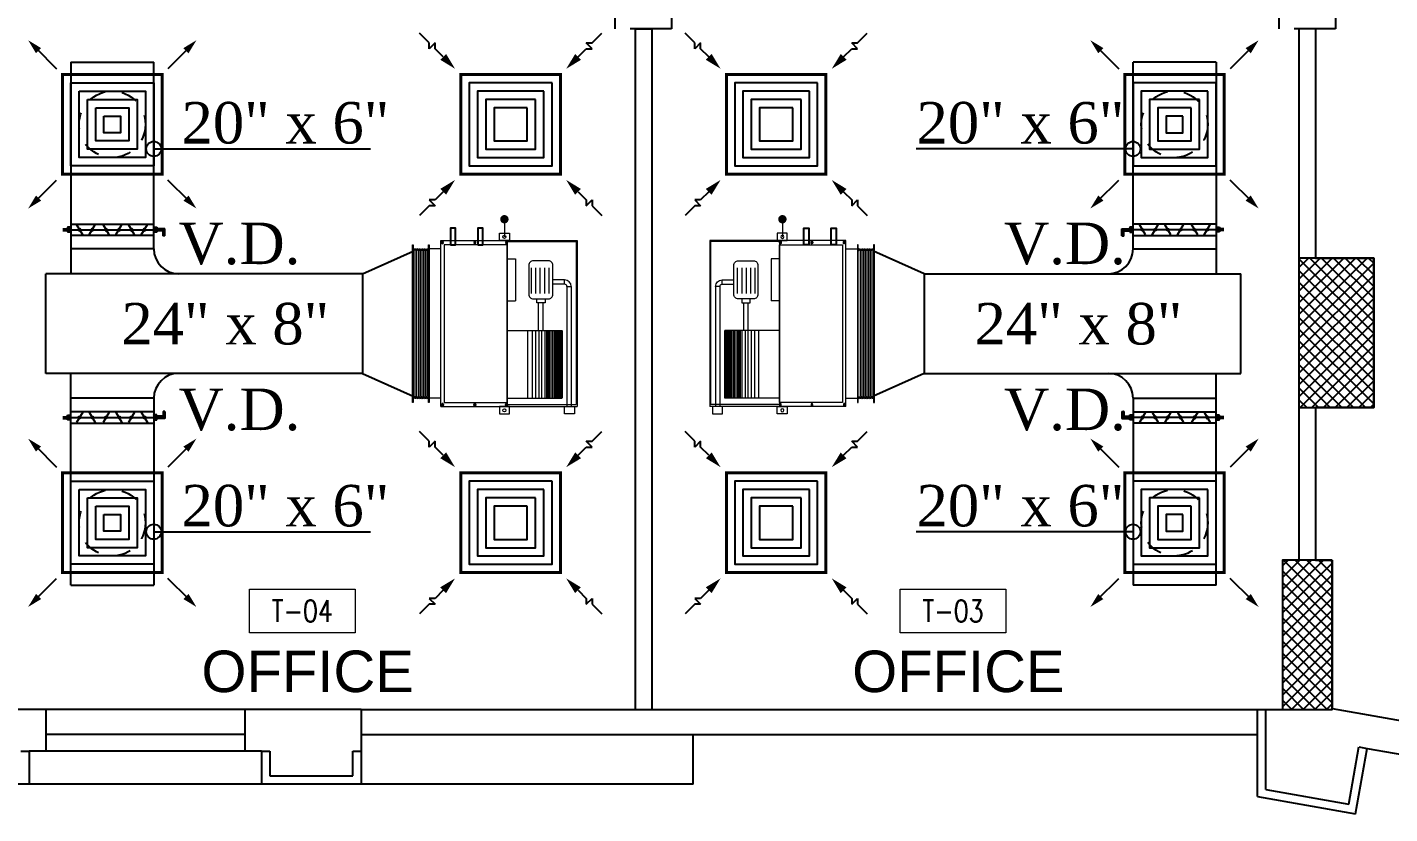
# Model space of a CAD drawing. Extents: x -432 to -365, y -145 to 173.
# Drawn here: x -398.53 to -390.32, y -17.52 to -12.79 of the extents above; entities that cross this region are included whole.
import ezdxf
from ezdxf.enums import TextEntityAlignment as Align

# ---------------------------------------------------------------- set-up
doc = ezdxf.new("R2010")
doc.units = 0
doc.header["$MEASUREMENT"] = 0
for name, pattern in [('DASHDOT', [1, 0.5, -0.25, 0, -0.25]), ('HIDDEN', [0.375, 0.25, -0.125]), ('HIDDEN-Z', [3, 2, -1])]:
    doc.linetypes.add(name, pattern=pattern)
for name, color, linetype in [('01_AC-EQUIP', 206, 'Continuous'), ('03_AC-S.DUCT', 5, 'Continuous'), ('12-AC-FL.CONN.', 2, 'Continuous'), ('A.C.VOLUM DAMPER', 2, 'Continuous'), ('COLHATCH', 5, 'Continuous'), ('column', 6, 'Continuous'), ('elev', 2, 'Continuous'), ('ELEV1', 7, 'Continuous'), ('FASEL', 253, 'Continuous'), ('M-CH-WP-R', 40, 'HIDDEN-Z'), ('M-CH-WP-S', 142, 'Continuous'), ('M-DIFUSER', 195, 'Continuous'), ('M-DUCT-RA', 30, 'Continuous'), ('M-DUCT-SA', 5, 'Continuous'), ('M-EQBMNT', 21, 'Continuous'), ('METAL-EDGE', 253, 'Continuous'), ('WALL', 4, 'Continuous'), ('WIN', 5, 'Continuous'), ('ZONE TEXT', 73, 'Continuous')]:
    doc.layers.add(name, color=color, linetype=linetype)
doc.layers.add('A-SYMB-RMNU', color=4, linetype='Continuous', lineweight=9)
doc.layers.add('AC-TEXT', color=15, linetype='Continuous', lineweight=30)
doc.styles.add('AC', font='romans.shx', dxfattribs={"height": 0.2})
doc.styles.add('ARABY', font='sosa.shx')
doc.styles.add('ROMANS-TITLE', font='ROMANS.shx', dxfattribs={"width": 0.8})
doc.dimstyles.new('IHAB', dxfattribs={"dimscale": 0, "dimtxt": 0.15, "dimasz": 0.09, "dimexe": 0.18, "dimexo": 0.0625, "dimgap": 0, "dimtad": 0, "dimtih": 1, "dimtoh": 1, "dimzin": 0, "dimdsep": 46, "dimtxsty": 'ARABY', "dimcen": 0.03, "dimse1": 1, "dimse2": 1, "dimclrd": 36, "dimclrt": 42, "dimadec": 0, "dimazin": 0, "dimtfac": 1, "dimtmove": 1, "dimatfit": 3, "dimldrblk": 'ORIGIN', "dimfxl": 1, "dimtolj": 1, "dimtzin": 0, "dimarcsym": 0})

# ---------------------------------------------------------------- blocks, each defined once
blk = doc.blocks.new('A-ROOM')
at = {"layer": 'A-SYMB-RMNU'}
blk.add_lwpolyline([(-425, 175), (425, 175), (425, -175), (-425, -175)], close=True, dxfattribs=at)
at = {"layer": 'A-SYMB-RMNU', "style": 'ROMANS-TITLE', "width": 0.8}
blk.add_attdef('ROOM-NO', text='', height=175, dxfattribs=at).set_placement((0, 0), align=Align.MIDDLE)
blk = doc.blocks.new('*U251')
at = {"layer": 'M-DIFUSER', "ltscale": 5, "const_width": 18}
blk.add_lwpolyline([(-300, 300), (300, 300), (300, -300), (-300, -300)], close=True, dxfattribs=at)
at = {"layer": 'M-DIFUSER', "color": 21}
for points in [[(250, 250), (-250, 250), (-250, -250), (250, -250)], [(200, 200), (-200, 200), (-200, -200), (200, -200)], [(150, 150), (-150, 150), (-150, -150), (150, -150)], [(100, 100), (-100, 100), (-100, -100), (100, -100)], [(50, 50), (-50, 50), (-50, -50), (50, -50)]]:
    blk.add_lwpolyline(points, close=True, dxfattribs=at)
at = {"layer": 'M-DUCT-SA', "color": 5, "extrusion": (-5.07059e-20, -1.19855e-17, -1)}
blk.add_line((-461.1, 461.1), (-335.4, 335.4), dxfattribs=at)
at = {"layer": 'M-DUCT-SA', "color": 5, "extrusion": (-1.19855e-17, 5.07059e-20, -1)}
blk.add_line((461.1, 461.1), (335.4, 335.4), dxfattribs=at)
at = {"layer": 'M-DUCT-SA', "color": 5, "extrusion": (1.19855e-17, -5.07059e-20, -1)}
blk.add_line((-461.1, -461.1), (-335.4, -335.4), dxfattribs=at)
at = {"layer": 'M-DUCT-SA', "color": 5, "extrusion": (5.07059e-20, 1.19855e-17, -1)}
blk.add_line((461.1, -461.1), (335.4, -335.4), dxfattribs=at)
at = {"layer": 'M-DUCT-SA', "color": 5, "extrusion": (-5.07059e-20, -1.19855e-17, -1)}
blk.add_solid([(459.6, 428.4), (428.6, 459.4), (506.9, 506.9)], dxfattribs=at)
at = {"layer": 'M-DUCT-SA', "color": 5, "extrusion": (5.07059e-20, -1.19855e-17, -1)}
blk.add_solid([(-459.6, 428.4), (-428.7, 459.4), (-506.9, 506.9)], dxfattribs=at)
at = {"layer": 'M-DUCT-SA', "color": 5, "extrusion": (1.19855e-17, -5.07059e-20, -1)}
blk.add_solid([(428.4, -459.6), (459.4, -428.6), (506.9, -506.9)], dxfattribs=at)
at = {"layer": 'M-DUCT-SA', "color": 5, "extrusion": (-1.19855e-17, -5.07059e-20, -1)}
blk.add_solid([(-428.4, -459.6), (-459.4, -428.6), (-506.9, -506.9)], dxfattribs=at)
blk = doc.blocks.new('A$C180A56EA')
at = {"layer": 'A.C.VOLUM DAMPER'}
h = blk.add_hatch(dxfattribs=at)
h.set_pattern_fill('ANSI31', color=256, scale=0.001, style=0)
h.set_pattern_definition([(45, (129.5106855, -230.48025158), (-8.838834765e-05, 8.838834765e-05), [])])
h.paths.add_polyline_path([(0.0459, 0.0039), (0.0459, 0.0065), (0.0401, 0.0065), (0.0401, -0.0027), (0.0459, -0.0027), (0.0459, 0), (0.0603, 0), (0.0603, 0.0128), (0.057, 0.0128), (0.057, 0.0039)])
for p, q in [((-0.1242, 0.0032), (-0.1161, 0.0032)), ((-0.1161, 0.0004), (-0.119, 0.0032)), ((-0.1185, 0), (-0.1161, 0.0024)), ((-0.1161, 0.0015), (-0.1179, 0.0032)), ((-0.1174, 0), (-0.1161, 0.0013)), ((-0.1161, 0.0026), (-0.1168, 0.0032)), ((-0.1163, 0), (-0.1161, 0.0001)), ((-0.1161, 0.0001), (-0.1104, 0.0058)), ((-0.1161, 0.0013), (-0.1116, 0.0058)), ((-0.1161, 0.0024), (-0.1127, 0.0058)), ((-0.1161, -0.0026), (-0.1161, 0.0058)), ((-0.1161, 0.0035), (-0.1138, 0.0058)), ((-0.1161, 0.0058), (-0.1099, 0.0058)), ((-0.1161, 0.0057), (-0.116, 0.0058)), ((-0.1161, 0.0046), (-0.1149, 0.0058)), ((-0.1161, -0.001), (-0.1099, 0.0053)), ((-0.1099, -0.0014), (-0.1161, 0.0048)), ((-0.1161, -0.0021), (-0.1099, 0.0042)), ((-0.1099, -0.0026), (-0.1161, 0.0037)), ((-0.1109, -0.0026), (-0.1161, 0.0026)), ((-0.112, -0.0026), (-0.1161, 0.0015)), ((-0.1131, -0.0026), (-0.1161, 0.0004)), ((-0.1099, -0.0003), (-0.116, 0.0058)), ((-0.1156, -0.0026), (-0.1099, 0.0031)), ((-0.1099, 0.0008), (-0.1149, 0.0058)), ((-0.1145, -0.0026), (-0.1099, 0.002)), ((-0.1099, 0.0019), (-0.1138, 0.0058)), ((-0.1134, -0.0026), (-0.1099, 0.0009)), ((-0.1128, 0.0019), (0.0401, 0.0019)), ((-0.1099, 0.003), (-0.1127, 0.0058)), ((-0.1099, 0.0041), (-0.1116, 0.0058)), ((-0.1099, 0.0052), (-0.1105, 0.0058)), ((0.0401, 0.0121), (-0.1099, 0.0121)), ((-0.0882, 0.0113), (-0.0994, -0.0075)), ((-0.0768, 0.0113), (-0.0656, -0.0075)), ((-0.0402, 0.0113), (-0.0514, -0.0075)), ((-0.0284, 0.0113), (-0.0173, -0.0075)), ((0.0056, 0.0113), (-0.0056, -0.0075)), ((0.0174, 0.0113), (0.0286, -0.0075)), ((0.0459, 0.0065), (0.0401, 0.0065)), ((0.0401, 0.0065), (0.0401, -0.0027)), ((0.0459, 0.0039), (0.0459, 0.0065)), ((0.057, 0.0039), (0.0459, 0.0039)), ((0.0603, 0.0128), (0.057, 0.0128)), ((0.057, 0.0128), (0.057, 0.0039)), ((0.0603, 0.0128), (0.0603, 0)), ((-0.1242, 0), (-0.1161, 0)), ((-0.1142, -0.0026), (-0.1161, -0.0007)), ((-0.1153, -0.0026), (-0.1161, -0.0018)), ((-0.1099, -0.0026), (-0.1161, -0.0026)), ((-0.1123, -0.0026), (-0.1099, -0.0003)), ((-0.1111, -0.0026), (-0.1099, -0.0014)), ((-0.11, -0.0026), (-0.1099, -0.0025)), ((-0.1099, -0.0083), (0.0401, -0.0083)), ((0.0401, -0.0027), (0.0459, -0.0027)), ((0.0603, 0), (0.0459, 0)), ((0.0459, -0.0027), (0.0459, 0))]:
    blk.add_line(p, q, dxfattribs=at)
at = {"layer": 'A.C.VOLUM DAMPER', "extrusion": (0, 0, -1)}
for centre, major_axis, start_param, end_param in [((-0.0938, 0.0019), (0.00135, 0.00135), 3.926991, 7.068583), ((-0.0938, 0.0019), (-0.00135, 0.00135), 2.356195, 5.497787), ((-0.0712, 0.0019), (0.00135, 0.00135), 3.926991, 7.068583), ((-0.0712, 0.0019), (-0.00135, 0.00135), 2.356195, 5.497787), ((-0.0458, 0.0019), (0.00135, 0.00135), 3.926991, 7.068583), ((-0.0458, 0.0019), (-0.00135, 0.00135), 2.356195, 5.497787), ((-0.0228, 0.0019), (0.00135, 0.00135), 3.926991, 7.068583), ((-0.0228, 0.0019), (-0.00135, 0.00135), 2.356194, 5.497787), ((0, 0.0019), (0.00135, 0.00135), 3.926991, 7.068583), ((0, 0.0019), (0.00135, 0.00135), 0.785398, 3.926991), ((0.023, 0.0019), (0.00135, 0.00135), 3.926991, 7.068583), ((0.023, 0.0019), (-0.00135, 0.00135), 2.356195, 5.497787)]:
    blk.add_ellipse(centre, major_axis=major_axis, ratio=1, start_param=start_param, end_param=end_param, dxfattribs=at)
blk = doc.blocks.new('A$C224F6469')
at = {"layer": '01_AC-EQUIP', "color": 1, "lineweight": 20}
for p, q in [((0, 0), (1, 0)), ((0, -0.82), (0, 0)), ((1, -0.82), (1, 0)), ((0.0065, -0.0042), (0.9879, -0.0042)), ((0.0065, -0.42), (0.0065, -0.0042)), ((0.2364, -0.0745), (0.2364, -0.1449)), ((0.263, -0.0745), (0.2364, -0.0745)), ((0.263, -0.0745), (0.263, -0.1449)), ((0.2763, -0.0346), (1, -0.0345)), ((0.2763, -0.0612), (0.2763, -0.0346)), ((0.2763, -0.0612), (1, -0.0612)), ((0.9879, -0.42), (0.9879, -0.0042)), ((0.5412, -0.42), (0.5412, -0.0905)), ((0.5412, -0.0905), (0.9487, -0.0905)), ((0.5412, -0.092), (0.9487, -0.092)), ((0.5412, -0.0939), (0.9487, -0.0939)), ((0.5412, -0.0963), (0.9487, -0.0963)), ((0.5412, -0.0994), (0.9487, -0.0994)), ((0.5412, -0.1027), (0.9487, -0.1027)), ((0.5412, -0.1062), (0.9487, -0.1062)), ((0.5412, -0.1103), (0.9487, -0.1103)), ((0.5412, -0.1153), (0.9487, -0.1153)), ((0.5412, -0.1221), (0.9487, -0.1221)), ((0.5412, -0.1293), (0.9487, -0.1293)), ((0.5412, -0.138), (0.9487, -0.138)), ((0.5412, -0.1478), (0.9487, -0.1478)), ((0.5412, -0.1579), (0.9487, -0.1579)), ((0.9487, -0.42), (0.9487, -0.0905)), ((0.3198, -0.1679), (0.1633, -0.1679)), ((0.3198, -0.1945), (0.1633, -0.1945)), ((0.3198, -0.2211), (0.1633, -0.2211)), ((0.5412, -0.2044), (0.376, -0.2044)), ((0.5412, -0.231), (0.376, -0.231)), ((0.5412, -0.168), (0.9487, -0.168)), ((0.5412, -0.1752), (0.9487, -0.1752)), ((0.5412, -0.184), (0.9487, -0.184)), ((0.5412, -0.1938), (0.9487, -0.1938)), ((0.5412, -0.214), (0.9487, -0.214)), ((0.5412, -0.23), (0.9487, -0.23)), ((0.3198, -0.2477), (0.1633, -0.2477)), ((0.3198, -0.2743), (0.1633, -0.2743)), ((0.5412, -0.25), (0.9487, -0.25)), ((0.5412, -0.27), (0.9487, -0.27)), ((0.9487, -0.2953), (0.5412, -0.2953)), ((0.1093, -0.3703), (0.3634, -0.3703)), ((0.1093, -0.42), (0.1093, -0.3703)), ((0.3634, -0.42), (0.3634, -0.3703)), ((0, -0.42), (1, -0.42)), ((0.0219, -0.4254), (0.0012, -0.4254)), ((0.0111, -0.4184), (0.0111, -0.4317)), ((0.9781, -0.4254), (0.9988, -0.4254)), ((0.9889, -0.4184), (0.9889, -0.4317)), ((0.0219, -0.6154), (0.0012, -0.6154)), ((0.0111, -0.6084), (0.0111, -0.6217)), ((0.9781, -0.6154), (0.9988, -0.6154)), ((0.9889, -0.6084), (0.9889, -0.6217)), ((1, -0.82), (0, -0.82)), ((0.0219, -0.8104), (0.0012, -0.8104)), ((0.0111, -0.8034), (0.0111, -0.8167)), ((0.05, -0.82), (0.05, -0.8899)), ((0.95, -0.82), (0.95, -0.8899)), ((0.9781, -0.8104), (0.9988, -0.8104)), ((0.9889, -0.8034), (0.9889, -0.8167))]:
    blk.add_line(p, q, dxfattribs=at)
at = {"layer": '01_AC-EQUIP', "color": 1, "linetype": 'DASHDOT', "lineweight": 20}
blk.add_line((0.5412, -0.168), (0.9487, -0.168), dxfattribs=at)
at = {"layer": '01_AC-EQUIP', "color": 4, "lineweight": 20}
blk.add_line((-0.1285, -0.4376), (-0.0226, -0.4376), dxfattribs=at)
at = {"layer": '01_AC-EQUIP', "color": 2, "lineweight": 20}
for p, q in [((0.0468, -0.9), (0.0629, -0.8949)), ((0.0468, -0.9), (0.0629, -0.9051)), ((0.9532, -0.9), (0.9371, -0.8949)), ((0.9532, -0.9), (0.9371, -0.9051)), ((0.0468, -0.9102), (0.0629, -0.9051)), ((0.0468, -0.9102), (0.0629, -0.9153)), ((0.0468, -0.9204), (0.0629, -0.9153)), ((0.0468, -0.9204), (0.0629, -0.9255)), ((0.0468, -0.9306), (0.0629, -0.9255)), ((0.0468, -0.9306), (0.0629, -0.9356)), ((0.0468, -0.9407), (0.0629, -0.9356)), ((0.0468, -0.9407), (0.0629, -0.9458)), ((0.0468, -0.9509), (0.0629, -0.9458)), ((0.0468, -0.9509), (0.0629, -0.956)), ((0.0468, -0.9611), (0.0629, -0.956)), ((0.0468, -0.9611), (0.0629, -0.9662)), ((0.0468, -0.9713), (0.0629, -0.9662)), ((0.0468, -0.9713), (0.0629, -0.9764)), ((0.0468, -0.9815), (0.0629, -0.9764)), ((0.0468, -0.9815), (0.0629, -0.9866)), ((0.0629, -0.9051), (0.9371, -0.9051)), ((0.0629, -0.9153), (0.9371, -0.9153)), ((0.0629, -0.9255), (0.9371, -0.9255)), ((0.0629, -0.9356), (0.9371, -0.9356)), ((0.0629, -0.9458), (0.9371, -0.9458)), ((0.0629, -0.956), (0.9371, -0.956)), ((0.0629, -0.9662), (0.9371, -0.9662)), ((0.0629, -0.9764), (0.9371, -0.9764)), ((0.9532, -0.9102), (0.9371, -0.9051)), ((0.9532, -0.9102), (0.9371, -0.9153)), ((0.9532, -0.9204), (0.9371, -0.9153)), ((0.9532, -0.9204), (0.9371, -0.9255)), ((0.9532, -0.9306), (0.9371, -0.9255)), ((0.9532, -0.9306), (0.9371, -0.9356)), ((0.9532, -0.9407), (0.9371, -0.9356)), ((0.9532, -0.9407), (0.9371, -0.9458)), ((0.9532, -0.9509), (0.9371, -0.9458)), ((0.9532, -0.9509), (0.9371, -0.956)), ((0.9532, -0.9611), (0.9371, -0.956)), ((0.9532, -0.9611), (0.9371, -0.9662)), ((0.9532, -0.9713), (0.9371, -0.9662)), ((0.9532, -0.9713), (0.9371, -0.9764)), ((0.9532, -0.9815), (0.9371, -0.9764)), ((0.9532, -0.9815), (0.9371, -0.9866))]:
    blk.add_line(p, q, dxfattribs=at)
at = {"layer": '01_AC-EQUIP', "color": 1, "lineweight": 20}
for points in [[(1.044, -0.0757), (1, -0.0757), (1, -0.0158), (1.044, -0.0158)], [(0.3508, -0.1925), (0.376, -0.1925), (0.376, -0.2429), (0.3508, -0.2429)], [(-0.044, -0.4068), (0, -0.4068), (0, -0.4667), (-0.044, -0.4667)], [(1.044, -0.4068), (1, -0.4068), (1, -0.4667), (1.044, -0.4667)], [(0.025, -0.8), (0.975, -0.8), (0.975, -0.42), (0.025, -0.42)]]:
    blk.add_lwpolyline(points, close=True, dxfattribs=at)
blk.add_lwpolyline([(0.3242, -0.1449), (0.1485, -0.1449, 0.414214), (0.1219, -0.1715), (0.1219, -0.2639, 0.414214), (0.1485, -0.2905), (0.3242, -0.2905, 0.414214), (0.3508, -0.2639), (0.3508, -0.1715, 0.414214)], format="xyb", close=True, dxfattribs=at)
at = {"layer": '01_AC-EQUIP', "color": 4, "lineweight": 20, "const_width": 0.0252}
blk.add_lwpolyline([(-0.1258, -0.4499, 1), (-0.1312, -0.4253, 1)], format="xyb", close=True, dxfattribs=at)
at = {"layer": '01_AC-EQUIP', "color": 2, "lineweight": 20}
for points in [[(0.975, -0.8899), (0.975, -0.8949), (0.025, -0.8949), (0.025, -0.8899)], [(0.975, -0.9866), (0.975, -0.9916), (0.025, -0.9916), (0.025, -0.9866)]]:
    blk.add_lwpolyline(points, close=True, dxfattribs=at)
at = {"layer": '01_AC-EQUIP', "color": 1, "lineweight": 20}
for centre in [(-0.0226, -0.4376), (1.0226, -0.4376)]:
    blk.add_circle(centre, 0.00932, dxfattribs=at)
for radius in [0.0399, 0.0133]:
    blk.add_arc((0.2763, -0.0745), radius, 90.00061, 180.00061, dxfattribs=at)
at = {"layer": '01_AC-EQUIP', "color": 1, "lineweight": 20, "extrusion": (0, 0, -1)}
for centre, major_axis, start_param, end_param in [((0.0111, -0.4254), (-0.00827, 0), -1.570796, 4.712389), ((0.0111, -0.4254), (-0.0047, 0), 3.141593, 9.424778), ((0.0111, -0.6154), (-0.00827, 0), -1.570796, 4.712389), ((0.0111, -0.6154), (-0.0047, 0), 3.141593, 9.424778), ((0.0111, -0.8104), (-0.00827, 0), -1.570796, 4.712389), ((0.0111, -0.8104), (-0.0047, 0), 3.141593, 9.424778)]:
    blk.add_ellipse(centre, major_axis=major_axis, ratio=0.646018, start_param=start_param, end_param=end_param, dxfattribs=at)
at = {"layer": '01_AC-EQUIP', "color": 1, "lineweight": 20}
for centre, major_axis, start_param, end_param in [((0.9889, -0.4254), (0.00827, 0), -1.570796, 4.712389), ((0.9889, -0.4254), (0.0047, 0), 3.141593, 9.424778), ((0.9889, -0.6154), (0.00827, 0), -1.570796, 4.712389), ((0.9889, -0.6154), (0.0047, 0), 3.141593, 9.424778), ((0.9889, -0.8104), (0.00827, 0), -1.570796, 4.712389), ((0.9889, -0.8104), (0.0047, 0), 3.141593, 9.424778)]:
    blk.add_ellipse(centre, major_axis=major_axis, ratio=0.646018, start_param=start_param, end_param=end_param, dxfattribs=at)
at = {"layer": 'M-CH-WP-R', "color": 6, "linetype": 'ByBlock', "ltscale": 1.5}
blk.add_lwpolyline([(0.025, -0.7623), (0.025, -0.7323), (-0.075, -0.7323), (-0.075, -0.7623)], close=True, dxfattribs=at)
at = {"layer": 'M-CH-WP-S', "color": 5, "linetype": 'ByBlock', "ltscale": 1.5}
blk.add_lwpolyline([(0.025, -0.5973), (0.025, -0.5673), (-0.075, -0.5673), (-0.075, -0.5973)], close=True, dxfattribs=at)
at = {"layer": 'M-EQBMNT', "color": 21, "linetype": 'ByBlock', "ltscale": 1.5}
blk.add_line((0.5412, -0.0905), (0.9487, -0.0905), dxfattribs=at)
blk = doc.blocks.new('*U254')
at = {"layer": 'M-DIFUSER', "ltscale": 5, "const_width": 18}
blk.add_lwpolyline([(-300, 300), (300, 300), (300, -300), (-300, -300)], close=True, dxfattribs=at)
at = {"layer": 'M-DIFUSER', "color": 21}
for points in [[(250, 250), (-250, 250), (-250, -250), (250, -250)], [(200, 200), (-200, 200), (-200, -200), (200, -200)], [(150, 150), (-150, 150), (-150, -150), (150, -150)], [(100, 100), (-100, 100), (-100, -100), (100, -100)]]:
    blk.add_lwpolyline(points, close=True, dxfattribs=at)
at = {"layer": 'M-DUCT-RA', "color": 30}
for p, q in [((-491, 491), (-548.9, 548.9)), ((491, 491), (548.9, 548.9)), ((-491, 455.4), (-491, 491)), ((-455.4, 491), (-491, 455.4)), ((-455.4, 455.4), (-455.4, 491)), ((-406.3, 406.3), (-455.4, 455.4)), ((406.3, 406.3), (455.4, 455.4)), ((455.4, 491), (491, 491)), ((491, 455.4), (455.4, 491)), ((455.4, 455.4), (491, 455.4)), ((-406.3, -406.3), (-455.4, -455.4)), ((406.3, -406.3), (455.4, -455.4)), ((-491, -491), (-548.9, -548.9)), ((-491, -455.4), (-455.4, -491)), ((-455.4, -455.4), (-491, -455.4)), ((-455.4, -491), (-491, -491)), ((455.4, -491), (491, -455.4)), ((455.4, -455.4), (455.4, -491)), ((491, -455.4), (491, -491)), ((491, -491), (548.9, -548.9))]:
    blk.add_line(p, q, dxfattribs=at)
for points in [[(-388.6, 424), (-423.7, 388.9), (-335, 335)], [(424, 388.6), (388.9, 423.7), (335, 335)], [(-424, -388.6), (-388.9, -423.7), (-335, -335)], [(388.6, -424), (423.7, -388.9), (335, -335)]]:
    blk.add_solid(points, dxfattribs=at)

msp = doc.modelspace()

# ---------------------------------------------------------------- hatches: boundary and pattern name
at = {"layer": 'COLHATCH', "linetype": 'Continuous'}
h = msp.add_hatch(dxfattribs=at)
h.set_pattern_fill('_USER', color=252, scale=0.05, angle=45, style=0, double=1, pattern_type=0)
h.set_pattern_definition([(45, (-202.924395, -172.77691), (-0.035355339, 0.035355339), []), (135, (-202.924395, -172.77691), (-0.035355339, -0.035355339), [])])
h.paths.add_polyline_path([(-382.4844, 4.8031), (-382.7844, 4.8031), (-382.7844, 3.9031), (-382.4844, 3.9031)])
h.paths.add_polyline_path([(-380.4844, 4.8031), (-381.2844, 4.8031), (-381.2844, 4.5031), (-380.4844, 4.5031)])
h.paths.add_polyline_path([(-378.5344, 2.8031), (-378.8344, 2.8031), (-378.8344, 2.2031), (-378.5344, 2.2031)])
h.paths.add_polyline_path([(-378.1344, -0.7769), (-378.9344, -0.7769), (-378.9344, -1.0769), (-378.1344, -1.0769)])
h.paths.add_polyline_path([(-380.6844, -0.7769), (-381.4844, -0.7769), (-381.4844, -1.0769), (-380.6844, -1.0769)])
h.paths.add_polyline_path([(-380.5844, -5.8269), (-381.4844, -5.8269), (-381.4844, -6.1269), (-380.5844, -6.1269)])
h.paths.add_polyline_path([(-378.1344, -5.7769), (-378.9344, -5.7769), (-378.9344, -6.0769), (-378.1344, -6.0769)])
h.paths.add_polyline_path([(-380.3919, -12.0469), (-381.4919, -12.0469), (-381.4919, -12.3469), (-380.6389, -12.3469, -0.011587), (-380.6548, -13.0326), (-380.4051, -13.0435, 0.01656)])
h.paths.add_polyline_path([(-380.5864, -14.7769), (-380.8398, -14.7769, -0.040808), (-381.4283, -17.1158), (-381.1918, -17.1969, 0.04151)])
h.paths.add_polyline_path([(-382.4844, -14.1769), (-382.7844, -14.1769), (-382.7844, -15.0769), (-382.4844, -15.0769)])
h.paths.add_polyline_path([(-386.6144, -14.1769), (-387.0144, -14.1769), (-387.0144, -15.0769), (-386.6144, -15.0769)])
h.paths.add_polyline_path([(-390.4144, -14.1769), (-390.8644, -14.1769), (-390.8644, -15.0769), (-390.4144, -15.0769)])
h.paths.add_polyline_path([(-390.6644, -15.9969), (-390.9644, -15.9969), (-390.9644, -16.8969), (-390.6644, -16.8969)])
h.paths.add_polyline_path([(-398.6644, -14.1769), (-398.9644, -14.1769), (-398.9644, -15.0769), (-398.6644, -15.0769)])
h.paths.add_polyline_path([(-398.6644, -15.9969), (-398.9644, -15.9969), (-398.9644, -16.8969), (-398.6644, -16.8969)])
h.paths.add_polyline_path([(-406.6644, -14.1769), (-406.9644, -14.1769), (-406.9644, -15.0769), (-406.6644, -15.0769)])
h.paths.add_polyline_path([(-406.6644, -15.9969), (-406.9644, -15.9969), (-406.9644, -16.8969), (-406.6644, -16.8969)])
h.paths.add_polyline_path([(-414.7644, -14.1769), (-415.2144, -14.1769), (-415.2144, -15.0769), (-414.7639, -15.0769)])
h.paths.add_polyline_path([(-414.6644, -15.9969), (-414.9644, -15.9969), (-414.9644, -16.8969), (-414.6644, -16.8969)])
h.paths.add_polyline_path([(-418.6144, -14.1769), (-419.0144, -14.1769), (-419.0144, -15.0769), (-418.6144, -15.0769)])
h.paths.add_polyline_path([(-422.8444, -14.1769), (-423.1444, -14.1769), (-423.1444, -15.0769), (-422.8444, -15.0769)])
h.paths.add_polyline_path([(-424.1369, -12.0469), (-425.2369, -12.0469, 0.01656), (-425.2237, -13.0435), (-424.974, -13.0326, -0.011587), (-424.9898, -12.3469), (-424.1369, -12.3469)])
h.paths.add_polyline_path([(-424.789, -14.7769), (-425.0424, -14.7769, 0.04151), (-424.437, -17.1969), (-424.2005, -17.1158, -0.040808)])
h.paths.add_polyline_path([(-424.1444, -5.8269), (-425.0444, -5.8269), (-425.0444, -6.1269), (-424.1444, -6.1269)])
h.paths.add_polyline_path([(-426.6944, -5.7769), (-427.4944, -5.7769), (-427.4944, -6.0769), (-426.6944, -6.0769)])
h.paths.add_polyline_path([(-426.6944, -0.7769), (-427.4944, -0.7769), (-427.4944, -1.0769), (-426.6944, -1.0769)])
h.paths.add_polyline_path([(-424.1444, -0.7769), (-424.9444, -0.7769), (-424.9444, -1.0769), (-424.1444, -1.0769)])
h.paths.add_polyline_path([(-426.7944, 2.8031), (-427.0944, 2.8031), (-427.0944, 2.2031), (-426.7944, 2.2031)])
h.paths.add_polyline_path([(-424.3444, 4.8031), (-425.1444, 4.8031), (-425.1444, 4.5031), (-424.3444, 4.5031)])
h.paths.add_polyline_path([(-422.8444, 4.8031), (-423.1444, 4.8031), (-423.1444, 3.9031), (-422.8444, 3.9031)])
h.paths.add_polyline_path([(-418.5644, 4.8031), (-418.9644, 4.8031), (-418.9644, 3.9031), (-418.5644, 3.9031)])
h.paths.add_polyline_path([(-414.7644, 4.8031), (-415.2144, 4.8031), (-415.2144, 3.9031), (-414.7644, 3.9031)])
h.paths.add_polyline_path([(-405.4144, 7.0031), (-405.7144, 7.0031), (-405.7144, 6.4031), (-405.4144, 6.4031)])
h.paths.add_polyline_path([(-405.4144, 4.5031), (-400.3144, 4.5031), (-400.3144, 3.0531), (-400.0144, 3.0531), (-400.0144, 4.8031), (-405.7144, 4.8031), (-405.7144, 3.0531), (-405.4144, 3.0531)])
h.paths.add_polyline_path([(-398.6644, 7.0031), (-398.9644, 7.0031), (-398.9644, 6.4031), (-398.6644, 6.4031)])
h.paths.add_polyline_path([(-398.6644, 3.6531), (-398.9644, 3.6531), (-398.9644, 3.0531), (-398.6644, 3.0531)])
h.paths.add_polyline_path([(-390.4144, 4.8031), (-390.8644, 4.8031), (-390.8644, 3.9031), (-390.4144, 3.9031)])

# ---------------------------------------------------------------- linework, layer by layer
at = {"layer": '03_AC-S.DUCT', "linetype": 'Continuous'}
for p, q in [((-398.2644, -12.9969), (-397.7644, -12.9969)), ((-398.2644, -12.9969), (-398.2644, -14.2719)), ((-397.7644, -14.1219), (-397.7644, -12.9969)), ((-391.8644, -14.1219), (-391.8644, -12.9969)), ((-391.3644, -12.9969), (-391.8644, -12.9969)), ((-391.3644, -12.9969), (-391.3644, -14.2719)), ((-397.7644, -14.1219), (-398.2644, -14.1219)), ((-396.506, -14.2719), (-396.201, -14.1348)), ((-393.1228, -14.2719), (-393.4278, -14.1348)), ((-391.8644, -14.1219), (-391.3644, -14.1219)), ((-398.4144, -14.8719), (-398.4144, -14.2719)), ((-396.506, -14.2719), (-398.4144, -14.2719)), ((-396.506, -14.2719), (-396.506, -14.8719)), ((-393.1228, -14.2719), (-391.2144, -14.2719)), ((-393.1228, -14.2719), (-393.1228, -14.8719)), ((-391.2144, -14.8719), (-391.2144, -14.2719)), ((-396.506, -14.8719), (-398.4144, -14.8719)), ((-398.2644, -16.1469), (-398.2644, -14.8719)), ((-396.506, -14.8719), (-396.201, -15.009)), ((-393.1228, -14.8719), (-393.4278, -15.009)), ((-393.1228, -14.8719), (-391.2144, -14.8719)), ((-391.3644, -16.1469), (-391.3644, -14.8719)), ((-397.7644, -15.0219), (-398.2644, -15.0219)), ((-397.7644, -15.0219), (-397.7644, -16.1469)), ((-391.8644, -15.0219), (-391.8644, -16.1469)), ((-391.8644, -15.0219), (-391.3644, -15.0219)), ((-398.2644, -16.1469), (-397.7644, -16.1469)), ((-391.3644, -16.1469), (-391.8644, -16.1469))]:
    msp.add_line(p, q, dxfattribs=at)
for centre, start, end in [((-397.6144, -14.1219), 180, 270), ((-392.0144, -14.1219), 270, 0), ((-397.6144, -15.0219), 90, 180), ((-392.0144, -15.0219), 360, 90)]:
    msp.add_arc(centre, 0.15, start, end, dxfattribs=at)
at = {"layer": '12-AC-FL.CONN.', "linetype": 'HIDDEN', "ltscale": 0.25}
for centre in [(-398.0144, -13.3719), (-391.6144, -13.3719), (-398.0144, -15.7719), (-391.6144, -15.7719)]:
    msp.add_circle(centre, 0.2, dxfattribs=at)
at = {"layer": 'column', "color": 252}
msp.add_line((-390.6644, -16.8969), (-390.6644, -15.9969), dxfattribs=at)
for points in [[(-390.8644, -15.0769), (-390.4144, -15.0769), (-390.4144, -14.1769), (-390.8644, -14.1769)], [(-390.6644, -15.9969), (-390.9644, -15.9969), (-390.9644, -16.8969), (-390.6644, -16.8969)]]:
    msp.add_lwpolyline(points, close=True, dxfattribs=at)
at = {"layer": 'elev', "color": 252}
for p, q in [((-394.5144, -17.3469), (-394.5144, -17.0469)), ((-397.1144, -17.3469), (-398.5144, -17.3469)), ((-394.5144, -17.3469), (-396.5144, -17.3469))]:
    msp.add_line(p, q, dxfattribs=at)
at = {"layer": 'ELEV1'}
msp.add_line((-397.2144, -17.1469), (-398.4144, -17.1469), dxfattribs=at)
at = {"layer": 'FASEL', "linetype": 'HIDDEN'}
msp.add_lwpolyline([(-382.6844, 2.5031), (-382.6844, -12.2669), (-383.0244, -12.2669), (-383.0244, -12.2669), (-386.6444, -12.2669), (-386.6444, -12.2669), (-386.9844, -12.2669), (-386.9844, -12.2669), (-390.6444, -12.2669), (-390.6444, -12.7969), (-390.9844, -12.7969), (-390.9844, -12.2669), (-394.6444, -12.2669), (-394.6444, -12.7969), (-394.9844, -12.7969), (-394.9844, -12.2669), (-398.6444, -12.2669)], dxfattribs=at)
at = {"layer": 'METAL-EDGE', "color": 252, "linetype": 'Continuous'}
for p, q in [((-391.0644, -17.3785), (-391.0644, -16.8969)), ((-398.5644, -17.1469), (-398.5144, -17.1469)), ((-397.1144, -17.1469), (-397.0644, -17.1469)), ((-397.0644, -17.1469), (-397.0644, -17.2969)), ((-396.5644, -17.2969), (-396.5644, -17.1469)), ((-396.5644, -17.1469), (-396.5144, -17.1469)), ((-390.5641, -17.4667), (-390.5033, -17.122)), ((-390.5033, -17.122), (-390.4541, -17.1307)), ((-397.0644, -17.2969), (-396.5644, -17.2969)), ((-391.0644, -17.3785), (-390.5641, -17.4667))]:
    msp.add_line(p, q, dxfattribs=at)
at = {"layer": 'WALL', "color": 252, "linetype": 'Continuous'}
for p, q in [((-394.8644, -12.7969), (-394.8644, -16.8969)), ((-394.8644, -12.7969), (-394.7644, -12.7969)), ((-394.7644, -12.7969), (-394.7644, -16.8969)), ((-390.7644, -12.7969), (-390.8644, -12.7969)), ((-390.8644, -12.7969), (-390.8644, -15.9969)), ((-390.7644, -12.7969), (-390.7644, -14.1769)), ((-390.7644, -14.1769), (-390.4144, -14.1769)), ((-390.4144, -14.1769), (-390.4144, -15.0769)), ((-390.4144, -15.0769), (-390.7644, -15.0769)), ((-390.7644, -15.0769), (-390.7644, -15.9969)), ((-390.8644, -15.9969), (-390.9644, -15.9969)), ((-390.9644, -15.9969), (-390.9644, -16.8969)), ((-390.7644, -15.9969), (-390.6644, -15.9969)), ((-390.6644, -15.9969), (-390.6644, -16.8906)), ((-398.4144, -16.8969), (-398.6644, -16.8969)), ((-398.4144, -16.8969), (-398.4144, -17.1469)), ((-396.5144, -16.8969), (-397.2144, -16.8969)), ((-397.2144, -17.1469), (-397.2144, -16.8969)), ((-396.5144, -16.8969), (-396.5144, -17.3469)), ((-394.8644, -16.8969), (-394.7644, -16.8969)), ((-391.1144, -16.8969), (-390.9644, -16.8969)), ((-391.1144, -17.4205), (-391.1144, -16.8969)), ((-390.6644, -16.8906), (-389.8777, -17.0293)), ((-398.5144, -17.1469), (-398.5144, -17.3469)), ((-398.4144, -17.1469), (-398.5144, -17.1469)), ((-397.1144, -17.1469), (-397.2144, -17.1469)), ((-397.1144, -17.1469), (-397.1144, -17.3469)), ((-390.5235, -17.5246), (-390.4541, -17.1307)), ((-390.4541, -17.1307), (-389.9124, -17.2262)), ((-398.5144, -17.3469), (-399.1144, -17.3469)), ((-396.5144, -17.3469), (-397.1144, -17.3469)), ((-391.1144, -17.4205), (-390.5235, -17.5246))]:
    msp.add_line(p, q, dxfattribs=at)
at = {"layer": 'WIN', "color": 252}
for p, q in [((-397.2144, -16.8969), (-398.4144, -16.8969)), ((-396.5144, -16.8969), (-391.1144, -16.8969)), ((-397.2144, -17.0469), (-398.4144, -17.0469)), ((-396.5144, -17.0469), (-391.1144, -17.0469))]:
    msp.add_line(p, q, dxfattribs=at)

# ---------------------------------------------------------------- block references
at = {"layer": '01_AC-EQUIP', "rotation": 270}
msp.add_blockref('A$C224F6469', (-395.2144, -14.0719), dxfattribs=at)
at = {"layer": '01_AC-EQUIP', "xscale": -1, "rotation": 90}
msp.add_blockref('A$C224F6469', (-394.4144, -14.0719), dxfattribs=at)
at = {"layer": 'A-SYMB-RMNU', "xscale": 0.0007500000000391083, "yscale": 0.0007500000000106866, "zscale": 0.00075}
for p, values in [((-396.8698, -16.3029), {'ROOM-NO': 'T-04'}), ((-392.9491, -16.3029), {'ROOM-NO': 'T-03'})]:
    msp.add_blockref('A-ROOM', p, dxfattribs=at).add_auto_attribs(values)
at = {"layer": 'A.C.VOLUM DAMPER', "yscale": 3.333333321445252, "zscale": 3.33333332144528, "rotation": 180}
for p, xscale in [((-397.8982, -14.0004), -3.333333321445252), ((-391.7306, -14.0004), 3.333333321445252)]:
    msp.add_blockref('A$C180A56EA', p, dxfattribs=dict(at, xscale=xscale))
at = {"layer": 'A.C.VOLUM DAMPER', "yscale": 3.333333321445252, "zscale": 3.33333332144528}
for p, xscale in [((-397.8982, -15.1435), 3.333333321445252), ((-391.7306, -15.1435), -3.333333321445252)]:
    msp.add_blockref('A$C180A56EA', p, dxfattribs=dict(at, xscale=xscale))
at = {"layer": 'M-DIFUSER', "color": 21, "yscale": 0.001000000000004775, "zscale": 0.001}
for name, p, xscale in [('*U251', (-398.0144, -13.3719), -0.0009999999999763531), ('*U254', (-395.6144, -13.3719), 0.0009999999999763531), ('*U254', (-394.0144, -13.3719), 0.0009999999999763531), ('*U251', (-391.6144, -13.3719), 0.0009999999999763531), ('*U251', (-398.0144, -15.7719), -0.0009999999999763531), ('*U254', (-395.6144, -15.7719), 0.0009999999999763531), ('*U254', (-394.0144, -15.7719), 0.0009999999999763531), ('*U251', (-391.6144, -15.7719), 0.0009999999999763531)]:
    msp.add_blockref(name, p, dxfattribs=dict(at, xscale=xscale))

# ---------------------------------------------------------------- texts
at = {"layer": 'AC-TEXT', "color": 34, "linetype": 'Continuous', "char_height": 0.25, "width": 3.951459, "attachment_point": 7, "style": 'AC'}
for s, insert in [('\\A1;{\\fTimes New Roman|b0|i0|c0|p18;\\C256;20" x 6"}', (-397.5972, -13.491)), ('\\A1;{\\fTimes New Roman|b0|i0|c0|p18;\\C256;20" x 6"}', (-393.1688, -13.491)), ('\\A1;{\\fTimes New Roman|b0|i0|c0|p18;\\C256;V.D.}', (-397.6154, -14.2193)), ('\\A1;{\\fTimes New Roman|b0|i0|c0|p18;\\C256;V.D.}', (-392.6418, -14.2193)), ('\\A1;{\\fTimes New Roman|b0|i0|c0|p18;\\C256;24" x 8"}', (-397.9595, -14.7016)), ('\\A1;{\\fTimes New Roman|b0|i0|c0|p18;\\C256;24" x 8"}', (-392.8192, -14.7016)), ('\\A1;{\\fTimes New Roman|b0|i0|c0|p18;\\C256;V.D.}', (-397.6154, -15.2191)), ('\\A1;{\\fTimes New Roman|b0|i0|c0|p18;\\C256;V.D.}', (-392.6418, -15.2191)), ('\\A1;{\\fTimes New Roman|b0|i0|c0|p18;\\C256;20" x 6"}', (-397.5972, -15.7974)), ('\\A1;{\\fTimes New Roman|b0|i0|c0|p18;\\C256;20" x 6"}', (-393.1688, -15.7974))]:
    msp.add_mtext(s, dxfattribs=dict(at, insert=insert))
at = {"layer": 'ZONE TEXT', "linetype": 'Continuous', "char_height": 0.25, "width": 3.292883, "attachment_point": 1, "style": 'AC'}
for insert in [(-397.4773, -16.5419), (-393.5567, -16.5419)]:
    msp.add_mtext('{\\fArial|b0|i0|c0|p34;OFFICE}', dxfattribs=dict(at, insert=insert))

# ---------------------------------------------------------------- leaders
at = {"layer": 'AC-TEXT', "color": 34, "linetype": 'Continuous'}
for points in [[(-397.7644, -13.5198), (-396.4587, -13.5198)], [(-391.8644, -13.5198), (-393.17, -13.5198)], [(-397.7644, -15.8262), (-396.4587, -15.8262)], [(-391.8644, -15.8262), (-393.17, -15.8262)]]:
    msp.add_leader(points, dimstyle='IHAB', override={"dimscale": 1}, dxfattribs=at)

doc.saveas('drawing.dxf')
